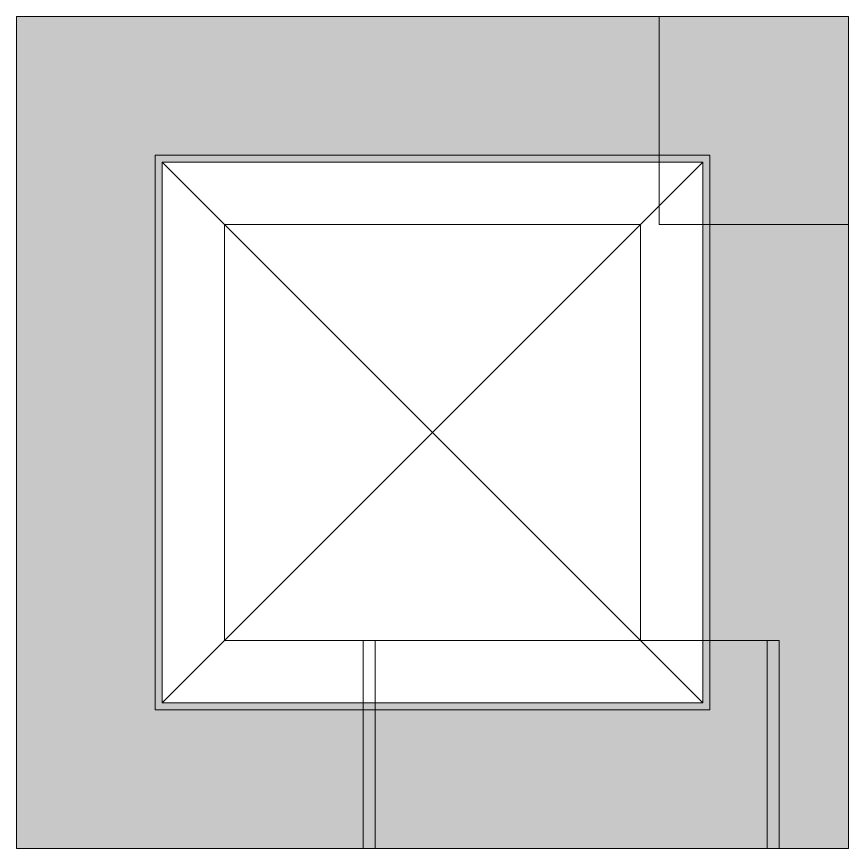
# Model space of a CAD drawing. Header units: millimetres. Extents: x -677815 to 476396, y -125373 to 39000.
# Drawn here: x 132752 to 133352, y -2041 to -1441 of the extents above; entities that cross this region are included whole.
import ezdxf

# ---------------------------------------------------------------- set-up
doc = ezdxf.new("R2010")
doc.units = ezdxf.units.MM
for name, color, linetype, lineweight in [('AM_BOR', 4, 'Continuous', 25), ('Xref building Toll$0$A-DETL', 90, 'Continuous', 9), ('Xref building Toll$0$A-DETL-GENF', 92, 'Continuous', 9), ('Xref building Toll$0$P-SANR-FIXT', 6, 'Continuous', 9), ('Xref building Toll$0$P-SANR-FIXT-HDLN', 131, 'Continuous', 9)]:
    doc.layers.add(name, color=color, linetype=linetype, lineweight=lineweight)

# ---------------------------------------------------------------- blocks, each defined once
blk = doc.blocks.new('Xref building Toll$0$IVS-PLF-Floor Based-Site Sump Pit - 300x300x300mm-2161621-MASTER GROUND FLOOR')
at = {"layer": 'Xref building Toll$0$P-SANR-FIXT'}
for p, q in [((300, 300), (-300, 300)), ((-300, 300), (-300, -300)), ((-300, -300), (-300, 300)), ((-300, 300), (163.4, 300)), ((-300, 300), (-300, 300)), ((163.4, 300), (163.4, 150)), ((300, 300), (163.4, 300)), ((300, -300), (300, 300)), ((300, 300), (300, 300)), ((300, 150), (300, 300)), ((-200, 200), (200, 200)), ((-200, -200), (-200, 200)), ((200, 200), (-200, 200)), ((-200, 200), (-200, -200)), ((-200, 200), (-200, 200)), ((200, 200), (200, -200)), ((200, -200), (200, 200)), ((200, 200), (200, 200)), ((195, 195), (-195, 195)), ((-195, 195), (-195, -195)), ((-195, -195), (-195, 195)), ((-195, 195), (195, 195)), ((-195, 195), (-195, 195)), ((195, -195), (195, 195)), ((195, 195), (195, -195)), ((195, 195), (195, 195)), ((150, 150), (-150, 150)), ((-150, 150), (-150, -150)), ((150, 150), (-150, 150)), ((-150, 150), (-150, 150)), ((-150, 150), (-150, -150)), ((150, -150), (150, 150)), ((150, -150), (150, 150)), ((150, 150), (150, 150)), ((163.4, 150), (300, 150)), ((300, 150), (163.4, 150)), ((300, 150), (300, -300)), ((300, 150), (300, 150)), ((-150, -150), (-11.8, -150)), ((-150, -150), (-150, -150)), ((-150, -150), (150, -150)), ((-50, -150), (-50, -300)), ((-50, -150), (-11.8, -150)), ((-41.42, -150), (-50, -150)), ((241.42, -150), (-41.42, -150)), ((-41.42, -150), (-41.42, -300)), ((-11.8, -150), (150, -150)), ((150, -150), (-11.8, -150)), ((150, -150), (150, -150)), ((150, -150), (150, -150)), ((150, -150), (250, -150)), ((241.42, -300), (241.42, -150)), ((250, -150), (241.42, -150)), ((250, -300), (250, -150)), ((-195, -195), (195, -195)), ((195, -195), (-195, -195)), ((-195, -195), (-195, -195)), ((195, -195), (195, -195)), ((200, -200), (-200, -200)), ((-200, -200), (200, -200)), ((-200, -200), (-200, -200)), ((200, -200), (200, -200)), ((-300, -300), (300, -300)), ((-41.42, -300), (-300, -300)), ((-300, -300), (-300, -300)), ((-41.42, -300), (-50, -300)), ((-50, -300), (250, -300)), ((300, -300), (241.42, -300)), ((250, -300), (241.42, -300)), ((300, -300), (300, -300))]:
    blk.add_line(p, q, dxfattribs=at)
at = {"layer": 'Xref building Toll$0$P-SANR-FIXT-HDLN'}
for p, q in [((-195, -195), (195, 195)), ((-195, 195), (195, -195))]:
    blk.add_line(p, q, dxfattribs=at)
blk = doc.blocks.new('Xref building Toll$0$building block 28092016')
at = {"layer": 'Xref building Toll$0$A-DETL-GENF'}
h = blk.add_hatch(color=7, dxfattribs=at)
h.paths.add_polyline_path([(855796.17, -673540.4), (855901.17, -673540.4), (855901.17, -672940.4), (855301.17, -672940.4), (855301.17, -673540.4), (855406.17, -673540.4)], flags=0)
h.paths.add_polyline_path([(855796.17, -673435.4), (855406.17, -673435.4), (855406.17, -673045.4), (855796.17, -673045.4), (855796.17, -673390.4)], flags=0)
at = {"layer": 'Xref building Toll$0$A-DETL'}
for p, q in [((855901.17, -672940.4), (855301.17, -672940.4)), ((855301.17, -672940.4), (855301.17, -673540.4)), ((855901.17, -673540.4), (855901.17, -672940.4)), ((855406.17, -673435.4), (855406.17, -673045.4)), ((855406.17, -673045.4), (855796.17, -673045.4)), ((855406.17, -673045.4), (855796.17, -673435.4)), ((855796.17, -673045.4), (855406.17, -673435.4)), ((855796.17, -673045.4), (855796.17, -673435.4)), ((855796.17, -673435.4), (855406.17, -673435.4)), ((855301.17, -673540.4), (855901.17, -673540.4))]:
    blk.add_line(p, q, dxfattribs=at)
at = {"layer": 'Xref building Toll$0$P-SANR-FIXT'}
blk.add_blockref('Xref building Toll$0$IVS-PLF-Floor Based-Site Sump Pit - 300x300x300mm-2161621-MASTER GROUND FLOOR', (855601.17, -673240.4), dxfattribs=at)
blk = doc.blocks.new('Xref building Toll')
blk.add_blockref('Xref building Toll$0$building block 28092016', (-722549.64, 671499.46))

msp = doc.modelspace()

# ---------------------------------------------------------------- block references
at = {"layer": 'AM_BOR'}
msp.add_blockref('Xref building Toll', (0, 0), dxfattribs=at)

doc.saveas('drawing.dxf')
